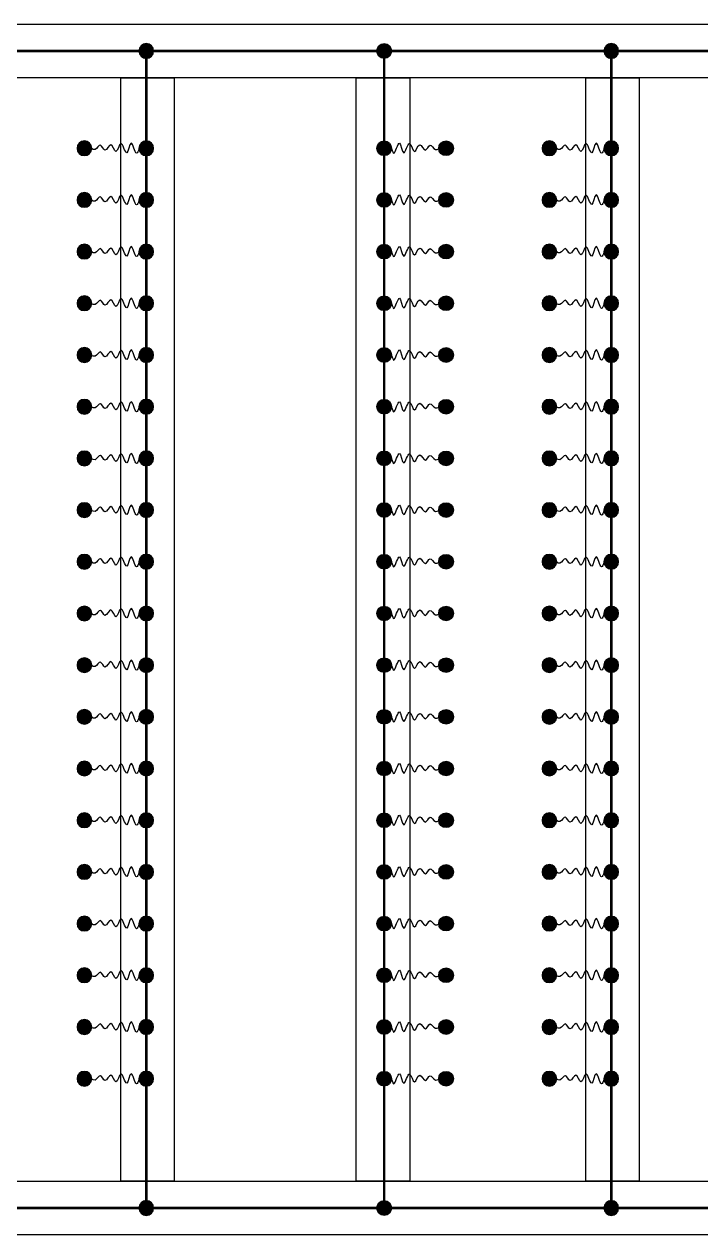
# Model space of a CAD drawing. Header units: millimetres. Extents: x -120884 to 122161, y 4425 to 84147.
# Drawn here: x 45463 to 53321, y 52614 to 66666 of the extents above; entities that cross this region are included whole.
import ezdxf

# ---------------------------------------------------------------- set-up
doc = ezdxf.new("R2010")
doc.units = ezdxf.units.MM
doc.header["$LTSCALE"] = 150
doc.linetypes.add('D1', pattern=[3, 1, -1, 1])
doc.layers.add('-----21 Embeded Wire in Ceiling or Wall_전기', color=3, linetype='Continuous')
doc.layers.add('-----27 Communication Cable Tray', color=2, linetype='Continuous')

# ---------------------------------------------------------------- blocks, each defined once
blk = doc.blocks.new('A$C10f95c32')
h = blk.add_hatch(color=0)
edge = h.paths.add_edge_path()
edge.add_arc((64.00719340983778, 64.00719340983778), 64.0071934098378, 720.0000000000341, 1080.000000000034, ccw=False)
at = {"color": 0}
blk.add_circle((64.00719340983778, 64.00719340983778), 64.0071934098378, dxfattribs=at)

msp = doc.modelspace()

# ---------------------------------------------------------------- linework, layer by layer
at = {"layer": '-----21 Embeded Wire in Ceiling or Wall_전기', "linetype": 'D1', "ltscale": 0.5, "const_width": 30, "elevation": 6.03217089559932e-10}
msp.add_lwpolyline([(26350.35005101397, 52925.34452873934), (86374.36405589487, 52925.34452873934), (86374.36405589487, 66354.73008716758), (26350.35005101397, 66354.73008716758)], close=True, dxfattribs=at)
for points in [[(46880.9849033365, 66354.73008716758), (46880.9849033365, 52925.34452873934)], [(49643.73223007194, 66354.73008716758), (49643.73223007194, 52925.34452873934)], [(52280.9849033365, 66354.73008716758), (52280.9849033365, 52925.34452873934)]]:
    msp.add_lwpolyline(points, dxfattribs=at)
at = {"layer": '-----21 Embeded Wire in Ceiling or Wall_전기'}
for points in [[(46880.9849033365, 65226.22074930242), (46827.31096783886, 65285.05277752626), (46768.17578160251, 65167.56806085177), (46704.27811655751, 65284.37394351012), (46653.29870751104, 65173.6794242725), (46586.00516559044, 65280.29908213805), (46528.90698978165, 65188.62027309102), (46468.41035860125, 65266.7168299894), (46401.11681668065, 65204.2390272881), (46348.77854118473, 65261.28430058493), (46285.39141799486, 65211.03108199994), (46201.78374320129, 65240.23208834586), (46162.35856671352, 65226.22074930242)], [(49643.73223007194, 65226.22074930242), (49697.40616556958, 65285.05277752626), (49756.54135180594, 65167.56806085177), (49820.43901685093, 65284.37394351012), (49871.4184258974, 65173.6794242725), (49938.711967818, 65280.29908213805), (49995.81014362679, 65188.62027309102), (50056.30677480719, 65266.7168299894), (50123.6003167278, 65204.2390272881), (50175.93859222371, 65261.28430058493), (50239.32571541358, 65211.03108199994), (50322.93339020715, 65240.23208834586), (50362.35856669492, 65226.22074930242)], [(52280.9849033365, 65226.22074930242), (52227.31096783886, 65285.05277752626), (52168.17578160251, 65167.56806085177), (52104.27811655751, 65284.37394351012), (52053.29870751104, 65173.6794242725), (51986.00516559044, 65280.29908213805), (51928.90698978165, 65188.62027309102), (51868.41035860125, 65266.7168299894), (51801.11681668065, 65204.2390272881), (51748.77854118473, 65261.28430058493), (51685.39141799486, 65211.03108199994), (51601.78374320129, 65240.23208834586), (51562.35856671352, 65226.22074930242)], [(46880.98490332908, 64626.22074930251), (46827.31096783144, 64685.05277752635), (46768.17578159508, 64567.56806085186), (46704.27811655009, 64684.3739435102), (46653.29870750362, 64573.67942427259), (46586.00516558302, 64680.29908213814), (46528.90698977423, 64588.6202730911), (46468.41035859383, 64666.71682998948), (46401.11681667322, 64604.23902728819), (46348.77854117731, 64661.28430058502), (46285.39141798744, 64611.03108200003), (46201.78374319387, 64640.23208834595), (46162.3585667061, 64626.22074930251)], [(49643.73223007936, 64626.22074930251), (49697.40616557701, 64685.05277752635), (49756.54135181336, 64567.56806085186), (49820.43901685835, 64684.3739435102), (49871.41842590482, 64573.67942427259), (49938.71196782542, 64680.29908213814), (49995.81014363421, 64588.6202730911), (50056.30677481461, 64666.71682998948), (50123.60031673522, 64604.23902728819), (50175.93859223113, 64661.28430058502), (50239.325715421, 64611.03108200003), (50322.93339021457, 64640.23208834595), (50362.35856670234, 64626.22074930251)], [(52280.98490332908, 64626.22074930251), (52227.31096783144, 64685.05277752635), (52168.17578159508, 64567.56806085186), (52104.27811655009, 64684.3739435102), (52053.29870750362, 64573.67942427259), (51986.00516558302, 64680.29908213814), (51928.90698977423, 64588.6202730911), (51868.41035859383, 64666.71682998948), (51801.11681667322, 64604.23902728819), (51748.77854117731, 64661.28430058502), (51685.39141798744, 64611.03108200003), (51601.78374319387, 64640.23208834595), (51562.3585667061, 64626.22074930251)], [(46880.98490332166, 64026.22074930259), (46827.31096782401, 64085.05277752643), (46768.17578158766, 63967.56806085195), (46704.27811654267, 64084.37394351029), (46653.2987074962, 63973.67942427268), (46586.0051655756, 64080.29908213823), (46528.90698976681, 63988.62027309119), (46468.41035858641, 64066.71682998957), (46401.1168166658, 64004.23902728828), (46348.77854116989, 64061.2843005851), (46285.39141798002, 64011.03108200012), (46201.78374318645, 64040.23208834603), (46162.35856669868, 64026.22074930259)], [(49643.73223008678, 64026.22074930259), (49697.40616558443, 64085.05277752643), (49756.54135182078, 63967.56806085195), (49820.43901686577, 64084.37394351029), (49871.41842591224, 63973.67942427268), (49938.71196783285, 64080.29908213823), (49995.81014364163, 63988.62027309119), (50056.30677482203, 64066.71682998957), (50123.60031674264, 64004.23902728828), (50175.93859223856, 64061.2843005851), (50239.32571542842, 64011.03108200012), (50322.933390222, 64040.23208834603), (50362.35856670977, 64026.22074930259)], [(52280.98490332166, 64026.22074930259), (52227.31096782401, 64085.05277752643), (52168.17578158766, 63967.56806085195), (52104.27811654267, 64084.37394351029), (52053.2987074962, 63973.67942427268), (51986.0051655756, 64080.29908213823), (51928.90698976681, 63988.62027309119), (51868.41035858641, 64066.71682998957), (51801.1168166658, 64004.23902728828), (51748.77854116989, 64061.2843005851), (51685.39141798002, 64011.03108200012), (51601.78374318645, 64040.23208834603), (51562.35856669868, 64026.22074930259)], [(46880.98490332352, 63426.22074930257), (46827.31096782588, 63485.05277752641), (46768.17578158953, 63367.56806085193), (46704.27811654453, 63484.37394351027), (46653.29870749806, 63373.67942427265), (46586.00516557746, 63480.2990821382), (46528.90698976867, 63388.62027309117), (46468.41035858827, 63466.71682998955), (46401.11681666767, 63404.23902728825), (46348.77854117175, 63461.28430058508), (46285.39141798188, 63411.0310820001), (46201.78374318831, 63440.23208834601), (46162.35856670054, 63426.22074930257)], [(49643.73223008492, 63426.22074930257), (49697.40616558256, 63485.05277752641), (49756.54135181892, 63367.56806085193), (49820.43901686391, 63484.37394351027), (49871.41842591038, 63373.67942427265), (49938.71196783098, 63480.2990821382), (49995.81014363977, 63388.62027309117), (50056.30677482017, 63466.71682998955), (50123.60031674078, 63404.23902728825), (50175.93859223669, 63461.28430058508), (50239.32571542656, 63411.0310820001), (50322.93339022013, 63440.23208834601), (50362.3585667079, 63426.22074930257)], [(52280.98490332352, 63426.22074930257), (52227.31096782588, 63485.05277752641), (52168.17578158953, 63367.56806085193), (52104.27811654453, 63484.37394351027), (52053.29870749806, 63373.67942427265), (51986.00516557746, 63480.2990821382), (51928.90698976867, 63388.62027309117), (51868.41035858827, 63466.71682998955), (51801.11681666767, 63404.23902728825), (51748.77854117175, 63461.28430058508), (51685.39141798188, 63411.0310820001), (51601.78374318831, 63440.23208834601), (51562.35856670054, 63426.22074930257)], [(46880.98490332538, 62826.22074930255), (46827.31096782774, 62885.05277752639), (46768.17578159139, 62767.5680608519), (46704.2781165464, 62884.37394351025), (46653.29870749993, 62773.67942427263), (46586.00516557932, 62880.29908213818), (46528.90698977053, 62788.62027309115), (46468.41035859013, 62866.71682998953), (46401.11681666953, 62804.23902728823), (46348.77854117361, 62861.28430058506), (46285.39141798374, 62811.03108200007), (46201.78374319017, 62840.23208834599), (46162.3585667024, 62826.22074930255)], [(49643.73223008306, 62826.22074930255), (49697.4061655807, 62885.05277752639), (49756.54135181705, 62767.5680608519), (49820.43901686204, 62884.37394351025), (49871.41842590852, 62773.67942427263), (49938.71196782912, 62880.29908213818), (49995.81014363791, 62788.62027309115), (50056.30677481831, 62866.71682998953), (50123.60031673891, 62804.23902728823), (50175.93859223483, 62861.28430058506), (50239.3257154247, 62811.03108200007), (50322.93339021827, 62840.23208834599), (50362.35856670604, 62826.22074930255)], [(52280.98490332538, 62826.22074930255), (52227.31096782774, 62885.05277752639), (52168.17578159139, 62767.5680608519), (52104.2781165464, 62884.37394351025), (52053.29870749993, 62773.67942427263), (51986.00516557932, 62880.29908213818), (51928.90698977053, 62788.62027309115), (51868.41035859013, 62866.71682998953), (51801.11681666953, 62804.23902728823), (51748.77854117361, 62861.28430058506), (51685.39141798374, 62811.03108200007), (51601.78374319017, 62840.23208834599), (51562.3585667024, 62826.22074930255)], [(46880.98490332725, 62226.22074930253), (46827.3109678296, 62285.05277752637), (46768.17578159325, 62167.56806085188), (46704.27811654826, 62284.37394351023), (46653.29870750179, 62173.67942427261), (46586.00516558118, 62280.29908213816), (46528.9069897724, 62188.62027309112), (46468.41035859199, 62266.71682998951), (46401.11681667139, 62204.23902728821), (46348.77854117547, 62261.28430058504), (46285.39141798561, 62211.03108200005), (46201.78374319203, 62240.23208834597), (46162.35856670426, 62226.22074930253)], [(49643.73223008119, 62226.22074930253), (49697.40616557884, 62285.05277752637), (49756.54135181519, 62167.56806085188), (49820.43901686018, 62284.37394351023), (49871.41842590665, 62173.67942427261), (49938.71196782726, 62280.29908213816), (49995.81014363604, 62188.62027309112), (50056.30677481645, 62266.71682998951), (50123.60031673705, 62204.23902728821), (50175.93859223297, 62261.28430058504), (50239.32571542283, 62211.03108200005), (50322.93339021641, 62240.23208834597), (50362.35856670418, 62226.22074930253)], [(52280.98490332725, 62226.22074930253), (52227.3109678296, 62285.05277752637), (52168.17578159325, 62167.56806085188), (52104.27811654826, 62284.37394351023), (52053.29870750179, 62173.67942427261), (51986.00516558118, 62280.29908213816), (51928.9069897724, 62188.62027309112), (51868.41035859199, 62266.71682998951), (51801.11681667139, 62204.23902728821), (51748.77854117547, 62261.28430058504), (51685.39141798561, 62211.03108200005), (51601.78374319203, 62240.23208834597), (51562.35856670426, 62226.22074930253)], [(46880.98490332911, 61626.22074930251), (46827.31096783146, 61685.05277752635), (46768.17578159511, 61567.56806085186), (46704.27811655012, 61684.3739435102), (46653.29870750365, 61573.67942427259), (46586.00516558305, 61680.29908213814), (46528.90698977426, 61588.6202730911), (46468.41035859386, 61666.71682998948), (46401.11681667325, 61604.23902728819), (46348.77854117734, 61661.28430058502), (46285.39141798747, 61611.03108200003), (46201.7837431939, 61640.23208834595), (46162.35856670613, 61626.22074930251)], [(49643.73223007933, 61626.22074930251), (49697.40616557698, 61685.05277752635), (49756.54135181333, 61567.56806085186), (49820.43901685832, 61684.3739435102), (49871.41842590479, 61573.67942427259), (49938.71196782539, 61680.29908213814), (49995.81014363418, 61588.6202730911), (50056.30677481458, 61666.71682998948), (50123.60031673519, 61604.23902728819), (50175.9385922311, 61661.28430058502), (50239.32571542097, 61611.03108200003), (50322.93339021454, 61640.23208834595), (50362.35856670231, 61626.22074930251)], [(52280.98490332911, 61626.22074930251), (52227.31096783146, 61685.05277752635), (52168.17578159511, 61567.56806085186), (52104.27811655012, 61684.3739435102), (52053.29870750365, 61573.67942427259), (51986.00516558305, 61680.29908213814), (51928.90698977426, 61588.6202730911), (51868.41035859386, 61666.71682998948), (51801.11681667325, 61604.23902728819), (51748.77854117734, 61661.28430058502), (51685.39141798747, 61611.03108200003), (51601.7837431939, 61640.23208834595), (51562.35856670613, 61626.22074930251)], [(46880.98490332911, 61026.22074930251), (46827.31096783146, 61085.05277752635), (46768.17578159511, 60967.56806085186), (46704.27811655012, 61084.3739435102), (46653.29870750365, 60973.67942427259), (46586.00516558305, 61080.29908213814), (46528.90698977426, 60988.6202730911), (46468.41035859386, 61066.71682998948), (46401.11681667325, 61004.23902728819), (46348.77854117734, 61061.28430058502), (46285.39141798747, 61011.03108200003), (46201.7837431939, 61040.23208834595), (46162.35856670613, 61026.22074930251)], [(49643.73223007933, 61026.22074930251), (49697.40616557698, 61085.05277752635), (49756.54135181333, 60967.56806085186), (49820.43901685832, 61084.3739435102), (49871.41842590479, 60973.67942427259), (49938.71196782539, 61080.29908213814), (49995.81014363418, 60988.6202730911), (50056.30677481458, 61066.71682998948), (50123.60031673519, 61004.23902728819), (50175.9385922311, 61061.28430058502), (50239.32571542097, 61011.03108200003), (50322.93339021454, 61040.23208834595), (50362.35856670231, 61026.22074930251)], [(52280.98490332911, 61026.22074930251), (52227.31096783146, 61085.05277752635), (52168.17578159511, 60967.56806085186), (52104.27811655012, 61084.3739435102), (52053.29870750365, 60973.67942427259), (51986.00516558305, 61080.29908213814), (51928.90698977426, 60988.6202730911), (51868.41035859386, 61066.71682998948), (51801.11681667325, 61004.23902728819), (51748.77854117734, 61061.28430058502), (51685.39141798747, 61011.03108200003), (51601.7837431939, 61040.23208834595), (51562.35856670613, 61026.22074930251)], [(46880.98490332911, 60426.22074930251), (46827.31096783146, 60485.05277752635), (46768.17578159511, 60367.56806085186), (46704.27811655012, 60484.3739435102), (46653.29870750365, 60373.67942427259), (46586.00516558305, 60480.29908213814), (46528.90698977426, 60388.6202730911), (46468.41035859386, 60466.71682998948), (46401.11681667325, 60404.23902728819), (46348.77854117734, 60461.28430058502), (46285.39141798747, 60411.03108200003), (46201.7837431939, 60440.23208834595), (46162.35856670613, 60426.22074930251)], [(49643.73223007933, 60426.22074930251), (49697.40616557698, 60485.05277752635), (49756.54135181333, 60367.56806085186), (49820.43901685832, 60484.3739435102), (49871.41842590479, 60373.67942427259), (49938.71196782539, 60480.29908213814), (49995.81014363418, 60388.6202730911), (50056.30677481458, 60466.71682998948), (50123.60031673519, 60404.23902728819), (50175.9385922311, 60461.28430058502), (50239.32571542097, 60411.03108200003), (50322.93339021454, 60440.23208834595), (50362.35856670231, 60426.22074930251)], [(52280.98490332911, 60426.22074930251), (52227.31096783146, 60485.05277752635), (52168.17578159511, 60367.56806085186), (52104.27811655012, 60484.3739435102), (52053.29870750365, 60373.67942427259), (51986.00516558305, 60480.29908213814), (51928.90698977426, 60388.6202730911), (51868.41035859386, 60466.71682998948), (51801.11681667325, 60404.23902728819), (51748.77854117734, 60461.28430058502), (51685.39141798747, 60411.03108200003), (51601.7837431939, 60440.23208834595), (51562.35856670613, 60426.22074930251)], [(46880.98490332911, 59826.22074930251), (46827.31096783146, 59885.05277752635), (46768.17578159511, 59767.56806085186), (46704.27811655012, 59884.3739435102), (46653.29870750365, 59773.67942427259), (46586.00516558305, 59880.29908213814), (46528.90698977426, 59788.6202730911), (46468.41035859386, 59866.71682998948), (46401.11681667325, 59804.23902728819), (46348.77854117734, 59861.28430058502), (46285.39141798747, 59811.03108200003), (46201.7837431939, 59840.23208834595), (46162.35856670613, 59826.22074930251)], [(49643.73223007933, 59826.22074930251), (49697.40616557698, 59885.05277752635), (49756.54135181333, 59767.56806085186), (49820.43901685832, 59884.3739435102), (49871.41842590479, 59773.67942427259), (49938.71196782539, 59880.29908213814), (49995.81014363418, 59788.6202730911), (50056.30677481458, 59866.71682998948), (50123.60031673519, 59804.23902728819), (50175.9385922311, 59861.28430058502), (50239.32571542097, 59811.03108200003), (50322.93339021454, 59840.23208834595), (50362.35856670231, 59826.22074930251)], [(52280.98490332911, 59826.22074930251), (52227.31096783146, 59885.05277752635), (52168.17578159511, 59767.56806085186), (52104.27811655012, 59884.3739435102), (52053.29870750365, 59773.67942427259), (51986.00516558305, 59880.29908213814), (51928.90698977426, 59788.6202730911), (51868.41035859386, 59866.71682998948), (51801.11681667325, 59804.23902728819), (51748.77854117734, 59861.28430058502), (51685.39141798747, 59811.03108200003), (51601.7837431939, 59840.23208834595), (51562.35856670613, 59826.22074930251)], [(46880.98490332911, 59226.22074930251), (46827.31096783146, 59285.05277752635), (46768.17578159511, 59167.56806085186), (46704.27811655012, 59284.3739435102), (46653.29870750365, 59173.67942427259), (46586.00516558305, 59280.29908213814), (46528.90698977426, 59188.6202730911), (46468.41035859386, 59266.71682998948), (46401.11681667325, 59204.23902728819), (46348.77854117734, 59261.28430058502), (46285.39141798747, 59211.03108200003), (46201.7837431939, 59240.23208834595), (46162.35856670613, 59226.22074930251)], [(49643.73223007936, 59226.22074930251), (49697.40616557701, 59285.05277752635), (49756.54135181336, 59167.56806085186), (49820.43901685835, 59284.3739435102), (49871.41842590482, 59173.67942427259), (49938.71196782542, 59280.29908213814), (49995.81014363421, 59188.6202730911), (50056.30677481461, 59266.71682998948), (50123.60031673522, 59204.23902728819), (50175.93859223113, 59261.28430058502), (50239.325715421, 59211.03108200003), (50322.93339021457, 59240.23208834595), (50362.35856670234, 59226.22074930251)], [(52280.98490332911, 59226.22074930251), (52227.31096783146, 59285.05277752635), (52168.17578159511, 59167.56806085186), (52104.27811655012, 59284.3739435102), (52053.29870750365, 59173.67942427259), (51986.00516558305, 59280.29908213814), (51928.90698977426, 59188.6202730911), (51868.41035859386, 59266.71682998948), (51801.11681667325, 59204.23902728819), (51748.77854117734, 59261.28430058502), (51685.39141798747, 59211.03108200003), (51601.7837431939, 59240.23208834595), (51562.35856670613, 59226.22074930251)], [(46880.98490332911, 58626.22074930251), (46827.31096783146, 58685.05277752635), (46768.17578159511, 58567.56806085186), (46704.27811655012, 58684.3739435102), (46653.29870750365, 58573.67942427259), (46586.00516558305, 58680.29908213814), (46528.90698977426, 58588.6202730911), (46468.41035859386, 58666.71682998948), (46401.11681667325, 58604.23902728819), (46348.77854117734, 58661.28430058502), (46285.39141798747, 58611.03108200003), (46201.7837431939, 58640.23208834595), (46162.35856670613, 58626.22074930251)], [(49643.73223007936, 58626.22074930251), (49697.40616557701, 58685.05277752635), (49756.54135181336, 58567.56806085186), (49820.43901685835, 58684.3739435102), (49871.41842590482, 58573.67942427259), (49938.71196782542, 58680.29908213814), (49995.81014363421, 58588.6202730911), (50056.30677481461, 58666.71682998948), (50123.60031673522, 58604.23902728819), (50175.93859223113, 58661.28430058502), (50239.325715421, 58611.03108200003), (50322.93339021457, 58640.23208834595), (50362.35856670234, 58626.22074930251)], [(52280.98490332911, 58626.22074930251), (52227.31096783146, 58685.05277752635), (52168.17578159511, 58567.56806085186), (52104.27811655012, 58684.3739435102), (52053.29870750365, 58573.67942427259), (51986.00516558305, 58680.29908213814), (51928.90698977426, 58588.6202730911), (51868.41035859386, 58666.71682998948), (51801.11681667325, 58604.23902728819), (51748.77854117734, 58661.28430058502), (51685.39141798747, 58611.03108200003), (51601.7837431939, 58640.23208834595), (51562.35856670613, 58626.22074930251)], [(46880.98490332911, 58026.22074930251), (46827.31096783146, 58085.05277752635), (46768.17578159511, 57967.56806085186), (46704.27811655012, 58084.3739435102), (46653.29870750365, 57973.67942427259), (46586.00516558305, 58080.29908213814), (46528.90698977426, 57988.6202730911), (46468.41035859386, 58066.71682998948), (46401.11681667325, 58004.23902728819), (46348.77854117734, 58061.28430058502), (46285.39141798747, 58011.03108200003), (46201.7837431939, 58040.23208834595), (46162.35856670613, 58026.22074930251)], [(49643.73223007936, 58026.22074930251), (49697.40616557701, 58085.05277752635), (49756.54135181336, 57967.56806085186), (49820.43901685835, 58084.3739435102), (49871.41842590482, 57973.67942427259), (49938.71196782542, 58080.29908213814), (49995.81014363421, 57988.6202730911), (50056.30677481461, 58066.71682998948), (50123.60031673522, 58004.23902728819), (50175.93859223113, 58061.28430058502), (50239.325715421, 58011.03108200003), (50322.93339021457, 58040.23208834595), (50362.35856670234, 58026.22074930251)], [(52280.98490332911, 58026.22074930251), (52227.31096783146, 58085.05277752635), (52168.17578159511, 57967.56806085186), (52104.27811655012, 58084.3739435102), (52053.29870750365, 57973.67942427259), (51986.00516558305, 58080.29908213814), (51928.90698977426, 57988.6202730911), (51868.41035859386, 58066.71682998948), (51801.11681667325, 58004.23902728819), (51748.77854117734, 58061.28430058502), (51685.39141798747, 58011.03108200003), (51601.7837431939, 58040.23208834595), (51562.35856670613, 58026.22074930251)], [(46880.98490332908, 57426.22074930251), (46827.31096783144, 57485.05277752635), (46768.17578159508, 57367.56806085186), (46704.27811655009, 57484.3739435102), (46653.29870750362, 57373.67942427259), (46586.00516558302, 57480.29908213814), (46528.90698977423, 57388.6202730911), (46468.41035859383, 57466.71682998948), (46401.11681667322, 57404.23902728819), (46348.77854117731, 57461.28430058502), (46285.39141798744, 57411.03108200003), (46201.78374319387, 57440.23208834595), (46162.3585667061, 57426.22074930251)], [(49643.73223007936, 57426.22074930251), (49697.40616557701, 57485.05277752635), (49756.54135181336, 57367.56806085186), (49820.43901685835, 57484.3739435102), (49871.41842590482, 57373.67942427259), (49938.71196782542, 57480.29908213814), (49995.81014363421, 57388.6202730911), (50056.30677481461, 57466.71682998948), (50123.60031673522, 57404.23902728819), (50175.93859223113, 57461.28430058502), (50239.325715421, 57411.03108200003), (50322.93339021457, 57440.23208834595), (50362.35856670234, 57426.22074930251)], [(52280.98490332908, 57426.22074930251), (52227.31096783144, 57485.05277752635), (52168.17578159508, 57367.56806085186), (52104.27811655009, 57484.3739435102), (52053.29870750362, 57373.67942427259), (51986.00516558302, 57480.29908213814), (51928.90698977423, 57388.6202730911), (51868.41035859383, 57466.71682998948), (51801.11681667322, 57404.23902728819), (51748.77854117731, 57461.28430058502), (51685.39141798744, 57411.03108200003), (51601.78374319387, 57440.23208834595), (51562.3585667061, 57426.22074930251)], [(46880.98490332908, 56826.22074930251), (46827.31096783144, 56885.05277752635), (46768.17578159508, 56767.56806085186), (46704.27811655009, 56884.3739435102), (46653.29870750362, 56773.67942427259), (46586.00516558302, 56880.29908213814), (46528.90698977423, 56788.6202730911), (46468.41035859383, 56866.71682998948), (46401.11681667322, 56804.23902728819), (46348.77854117731, 56861.28430058502), (46285.39141798744, 56811.03108200003), (46201.78374319387, 56840.23208834595), (46162.3585667061, 56826.22074930251)], [(49643.73223007936, 56826.22074930251), (49697.40616557701, 56885.05277752635), (49756.54135181336, 56767.56806085186), (49820.43901685835, 56884.3739435102), (49871.41842590482, 56773.67942427259), (49938.71196782542, 56880.29908213814), (49995.81014363421, 56788.6202730911), (50056.30677481461, 56866.71682998948), (50123.60031673522, 56804.23902728819), (50175.93859223113, 56861.28430058502), (50239.325715421, 56811.03108200003), (50322.93339021457, 56840.23208834595), (50362.35856670234, 56826.22074930251)], [(52280.98490332908, 56826.22074930251), (52227.31096783144, 56885.05277752635), (52168.17578159508, 56767.56806085186), (52104.27811655009, 56884.3739435102), (52053.29870750362, 56773.67942427259), (51986.00516558302, 56880.29908213814), (51928.90698977423, 56788.6202730911), (51868.41035859383, 56866.71682998948), (51801.11681667322, 56804.23902728819), (51748.77854117731, 56861.28430058502), (51685.39141798744, 56811.03108200003), (51601.78374319387, 56840.23208834595), (51562.3585667061, 56826.22074930251)], [(46880.98490332908, 56226.22074930251), (46827.31096783144, 56285.05277752635), (46768.17578159508, 56167.56806085186), (46704.27811655009, 56284.3739435102), (46653.29870750362, 56173.67942427259), (46586.00516558302, 56280.29908213814), (46528.90698977423, 56188.6202730911), (46468.41035859383, 56266.71682998948), (46401.11681667322, 56204.23902728819), (46348.77854117731, 56261.28430058502), (46285.39141798744, 56211.03108200003), (46201.78374319387, 56240.23208834595), (46162.3585667061, 56226.22074930251)], [(49643.73223007936, 56226.22074930251), (49697.40616557701, 56285.05277752635), (49756.54135181336, 56167.56806085186), (49820.43901685835, 56284.3739435102), (49871.41842590482, 56173.67942427259), (49938.71196782542, 56280.29908213814), (49995.81014363421, 56188.6202730911), (50056.30677481461, 56266.71682998948), (50123.60031673522, 56204.23902728819), (50175.93859223113, 56261.28430058502), (50239.325715421, 56211.03108200003), (50322.93339021457, 56240.23208834595), (50362.35856670234, 56226.22074930251)], [(52280.98490332908, 56226.22074930251), (52227.31096783144, 56285.05277752635), (52168.17578159508, 56167.56806085186), (52104.27811655009, 56284.3739435102), (52053.29870750362, 56173.67942427259), (51986.00516558302, 56280.29908213814), (51928.90698977423, 56188.6202730911), (51868.41035859383, 56266.71682998948), (51801.11681667322, 56204.23902728819), (51748.77854117731, 56261.28430058502), (51685.39141798744, 56211.03108200003), (51601.78374319387, 56240.23208834595), (51562.3585667061, 56226.22074930251)], [(46880.98490332908, 55626.22074930251), (46827.31096783144, 55685.05277752635), (46768.17578159508, 55567.56806085186), (46704.27811655009, 55684.3739435102), (46653.29870750362, 55573.67942427259), (46586.00516558302, 55680.29908213814), (46528.90698977423, 55588.6202730911), (46468.41035859383, 55666.71682998948), (46401.11681667322, 55604.23902728819), (46348.77854117731, 55661.28430058502), (46285.39141798744, 55611.03108200003), (46201.78374319387, 55640.23208834595), (46162.3585667061, 55626.22074930251)], [(49643.73223007936, 55626.22074930251), (49697.40616557701, 55685.05277752635), (49756.54135181336, 55567.56806085186), (49820.43901685835, 55684.3739435102), (49871.41842590482, 55573.67942427259), (49938.71196782542, 55680.29908213814), (49995.81014363421, 55588.6202730911), (50056.30677481461, 55666.71682998948), (50123.60031673522, 55604.23902728819), (50175.93859223113, 55661.28430058502), (50239.325715421, 55611.03108200003), (50322.93339021457, 55640.23208834595), (50362.35856670234, 55626.22074930251)], [(52280.98490332908, 55626.22074930251), (52227.31096783144, 55685.05277752635), (52168.17578159508, 55567.56806085186), (52104.27811655009, 55684.3739435102), (52053.29870750362, 55573.67942427259), (51986.00516558302, 55680.29908213814), (51928.90698977423, 55588.6202730911), (51868.41035859383, 55666.71682998948), (51801.11681667322, 55604.23902728819), (51748.77854117731, 55661.28430058502), (51685.39141798744, 55611.03108200003), (51601.78374319387, 55640.23208834595), (51562.3585667061, 55626.22074930251)], [(46880.98490332908, 55026.22074930251), (46827.31096783144, 55085.05277752635), (46768.17578159508, 54967.56806085186), (46704.27811655009, 55084.3739435102), (46653.29870750362, 54973.67942427259), (46586.00516558302, 55080.29908213814), (46528.90698977423, 54988.6202730911), (46468.41035859383, 55066.71682998948), (46401.11681667322, 55004.23902728819), (46348.77854117731, 55061.28430058502), (46285.39141798744, 55011.03108200003), (46201.78374319387, 55040.23208834595), (46162.3585667061, 55026.22074930251)], [(49643.73223007936, 55026.22074930251), (49697.40616557701, 55085.05277752635), (49756.54135181336, 54967.56806085186), (49820.43901685835, 55084.3739435102), (49871.41842590482, 54973.67942427259), (49938.71196782542, 55080.29908213814), (49995.81014363421, 54988.6202730911), (50056.30677481461, 55066.71682998948), (50123.60031673522, 55004.23902728819), (50175.93859223113, 55061.28430058502), (50239.325715421, 55011.03108200003), (50322.93339021457, 55040.23208834595), (50362.35856670234, 55026.22074930251)], [(52280.98490332908, 55026.22074930251), (52227.31096783144, 55085.05277752635), (52168.17578159508, 54967.56806085186), (52104.27811655009, 55084.3739435102), (52053.29870750362, 54973.67942427259), (51986.00516558302, 55080.29908213814), (51928.90698977423, 54988.6202730911), (51868.41035859383, 55066.71682998948), (51801.11681667322, 55004.23902728819), (51748.77854117731, 55061.28430058502), (51685.39141798744, 55011.03108200003), (51601.78374319387, 55040.23208834595), (51562.3585667061, 55026.22074930251)], [(46880.98490332908, 54426.22074930251), (46827.31096783144, 54485.05277752635), (46768.17578159508, 54367.56806085186), (46704.27811655009, 54484.3739435102), (46653.29870750362, 54373.67942427259), (46586.00516558302, 54480.29908213814), (46528.90698977423, 54388.6202730911), (46468.41035859383, 54466.71682998948), (46401.11681667322, 54404.23902728819), (46348.77854117731, 54461.28430058502), (46285.39141798744, 54411.03108200003), (46201.78374319387, 54440.23208834595), (46162.3585667061, 54426.22074930251)], [(49643.73223007936, 54426.22074930251), (49697.40616557701, 54485.05277752635), (49756.54135181336, 54367.56806085186), (49820.43901685835, 54484.3739435102), (49871.41842590482, 54373.67942427259), (49938.71196782542, 54480.29908213814), (49995.81014363421, 54388.6202730911), (50056.30677481461, 54466.71682998948), (50123.60031673522, 54404.23902728819), (50175.93859223113, 54461.28430058502), (50239.325715421, 54411.03108200003), (50322.93339021457, 54440.23208834595), (50362.35856670234, 54426.22074930251)], [(52280.98490332908, 54426.22074930251), (52227.31096783144, 54485.05277752635), (52168.17578159508, 54367.56806085186), (52104.27811655009, 54484.3739435102), (52053.29870750362, 54373.67942427259), (51986.00516558302, 54480.29908213814), (51928.90698977423, 54388.6202730911), (51868.41035859383, 54466.71682998948), (51801.11681667322, 54404.23902728819), (51748.77854117731, 54461.28430058502), (51685.39141798744, 54411.03108200003), (51601.78374319387, 54440.23208834595), (51562.3585667061, 54426.22074930251)]]:
    msp.add_spline(points, degree=3, dxfattribs=at)
at = {"layer": '-----27 Communication Cable Tray', "color": 9, "elevation": 6.03217089559932e-10}
for points in [[(86685.31385758074, 66043.78028548164), (26039.40024932814, 66043.78028548165), (26039.40024932814, 66665.6798888534), (86685.31385758074, 66665.67988885338)], [(46583.78714320718, 66043.78028548165), (47205.68674657884, 66043.78028548165), (47205.68674657884, 53236.29433042521), (46583.78714320718, 53236.29433042521)], [(49319.02736034678, 66043.78028548165), (49940.92696371843, 66043.78028548165), (49940.92696371843, 53236.29433042521), (49319.02736034678, 53236.29433042521)], [(51983.78714320718, 66043.78028548165), (52605.68674657884, 66043.78028548165), (52605.68674657884, 53236.29433042521), (51983.78714320718, 53236.29433042521)], [(86685.31385758074, 52614.39472705346), (26039.40024932814, 52614.39472705347), (26039.40024932814, 53236.29433042521), (86685.31385758074, 53236.2943304252)]]:
    msp.add_lwpolyline(points, close=True, dxfattribs=at)

# ---------------------------------------------------------------- block references
at = {"layer": '-----21 Embeded Wire in Ceiling or Wall_전기', "yscale": 1.333333333333333, "zscale": 1.333333333333333}
for p, xscale in [((46966.32782788295, 66269.38716262113), -1.333333333333333), ((49558.38930552549, 66269.38716262113), 1.333333333333333), ((52366.32782788295, 66269.38716262113), -1.333333333333333), ((46247.70149125997, 65140.87782475597), -1.333333333333333), ((46966.32782788295, 65140.87782475597), -1.333333333333333), ((49558.38930552549, 65140.87782475597), 1.333333333333333), ((50277.01564214847, 65140.87782475597), 1.333333333333333), ((51647.70149125997, 65140.87782475597), -1.333333333333333), ((52366.32782788295, 65140.87782475597), -1.333333333333333), ((46247.70149125255, 64540.87782475605), -1.333333333333333), ((46966.32782787553, 64540.87782475605), -1.333333333333333), ((49558.38930553291, 64540.87782475605), 1.333333333333333), ((50277.01564215589, 64540.87782475605), 1.333333333333333), ((51647.70149125255, 64540.87782475605), -1.333333333333333), ((52366.32782787553, 64540.87782475605), -1.333333333333333), ((46247.70149124513, 63940.87782475614), -1.333333333333333), ((46966.32782786811, 63940.87782475614), -1.333333333333333), ((49558.38930554033, 63940.87782475614), 1.333333333333333), ((50277.01564216331, 63940.87782475614), 1.333333333333333), ((51647.70149124513, 63940.87782475614), -1.333333333333333), ((52366.32782786811, 63940.87782475614), -1.333333333333333), ((46247.70149124699, 63340.87782475612), -1.333333333333333), ((46966.32782786997, 63340.87782475612), -1.333333333333333), ((49558.38930553847, 63340.87782475612), 1.333333333333333), ((50277.01564216145, 63340.87782475612), 1.333333333333333), ((51647.70149124699, 63340.87782475612), -1.333333333333333), ((52366.32782786997, 63340.87782475612), -1.333333333333333), ((46247.70149124885, 62740.8778247561), -1.333333333333333), ((46966.32782787184, 62740.8778247561), -1.333333333333333), ((49558.38930553661, 62740.8778247561), 1.333333333333333), ((50277.01564215959, 62740.8778247561), 1.333333333333333), ((51647.70149124885, 62740.8778247561), -1.333333333333333), ((52366.32782787184, 62740.8778247561), -1.333333333333333), ((46247.70149125071, 62140.87782475608), -1.333333333333333), ((46966.3278278737, 62140.87782475608), -1.333333333333333), ((49558.38930553474, 62140.87782475608), 1.333333333333333), ((50277.01564215773, 62140.87782475608), 1.333333333333333), ((51647.70149125071, 62140.87782475608), -1.333333333333333), ((52366.3278278737, 62140.87782475608), -1.333333333333333), ((46247.70149125258, 61540.87782475605), -1.333333333333333), ((46966.32782787556, 61540.87782475605), -1.333333333333333), ((49558.38930553288, 61540.87782475605), 1.333333333333333), ((50277.01564215586, 61540.87782475605), 1.333333333333333), ((51647.70149125258, 61540.87782475605), -1.333333333333333), ((52366.32782787556, 61540.87782475605), -1.333333333333333), ((46247.70149125258, 60940.87782475605), -1.333333333333333), ((46966.32782787556, 60940.87782475605), -1.333333333333333), ((49558.38930553288, 60940.87782475605), 1.333333333333333), ((50277.01564215586, 60940.87782475605), 1.333333333333333), ((51647.70149125258, 60940.87782475605), -1.333333333333333), ((52366.32782787556, 60940.87782475605), -1.333333333333333), ((46247.70149125258, 60340.87782475605), -1.333333333333333), ((46966.32782787556, 60340.87782475605), -1.333333333333333), ((49558.38930553288, 60340.87782475605), 1.333333333333333), ((50277.01564215586, 60340.87782475605), 1.333333333333333), ((51647.70149125258, 60340.87782475605), -1.333333333333333), ((52366.32782787556, 60340.87782475605), -1.333333333333333), ((46247.70149125258, 59740.87782475605), -1.333333333333333), ((46966.32782787556, 59740.87782475605), -1.333333333333333), ((49558.38930553288, 59740.87782475605), 1.333333333333333), ((50277.01564215586, 59740.87782475605), 1.333333333333333), ((51647.70149125258, 59740.87782475605), -1.333333333333333), ((52366.32782787556, 59740.87782475605), -1.333333333333333), ((46247.70149125258, 59140.87782475605), -1.333333333333333), ((46966.32782787556, 59140.87782475605), -1.333333333333333), ((49558.38930553291, 59140.87782475605), 1.333333333333333), ((50277.01564215589, 59140.87782475605), 1.333333333333333), ((51647.70149125258, 59140.87782475605), -1.333333333333333), ((52366.32782787556, 59140.87782475605), -1.333333333333333), ((46247.70149125258, 58540.87782475605), -1.333333333333333), ((46966.32782787556, 58540.87782475605), -1.333333333333333), ((49558.38930553291, 58540.87782475605), 1.333333333333333), ((50277.01564215589, 58540.87782475605), 1.333333333333333), ((51647.70149125258, 58540.87782475605), -1.333333333333333), ((52366.32782787556, 58540.87782475605), -1.333333333333333), ((46247.70149125258, 57940.87782475605), -1.333333333333333), ((46966.32782787556, 57940.87782475605), -1.333333333333333), ((49558.38930553291, 57940.87782475605), 1.333333333333333), ((50277.01564215589, 57940.87782475605), 1.333333333333333), ((51647.70149125258, 57940.87782475605), -1.333333333333333), ((52366.32782787556, 57940.87782475605), -1.333333333333333), ((46247.70149125255, 57340.87782475605), -1.333333333333333), ((46966.32782787553, 57340.87782475605), -1.333333333333333), ((49558.38930553291, 57340.87782475605), 1.333333333333333), ((50277.01564215589, 57340.87782475605), 1.333333333333333), ((51647.70149125255, 57340.87782475605), -1.333333333333333), ((52366.32782787553, 57340.87782475605), -1.333333333333333), ((46247.70149125255, 56740.87782475605), -1.333333333333333), ((46966.32782787553, 56740.87782475605), -1.333333333333333), ((49558.38930553291, 56740.87782475605), 1.333333333333333), ((50277.01564215589, 56740.87782475605), 1.333333333333333), ((51647.70149125255, 56740.87782475605), -1.333333333333333), ((52366.32782787553, 56740.87782475605), -1.333333333333333), ((46247.70149125255, 56140.87782475605), -1.333333333333333), ((46966.32782787553, 56140.87782475605), -1.333333333333333), ((49558.38930553291, 56140.87782475605), 1.333333333333333), ((50277.01564215589, 56140.87782475605), 1.333333333333333), ((51647.70149125255, 56140.87782475605), -1.333333333333333), ((52366.32782787553, 56140.87782475605), -1.333333333333333), ((46247.70149125255, 55540.87782475605), -1.333333333333333), ((46966.32782787553, 55540.87782475605), -1.333333333333333), ((49558.38930553291, 55540.87782475605), 1.333333333333333), ((50277.01564215589, 55540.87782475605), 1.333333333333333), ((51647.70149125255, 55540.87782475605), -1.333333333333333), ((52366.32782787553, 55540.87782475605), -1.333333333333333), ((46247.70149125255, 54940.87782475605), -1.333333333333333), ((46966.32782787553, 54940.87782475605), -1.333333333333333), ((49558.38930553291, 54940.87782475605), 1.333333333333333), ((50277.01564215589, 54940.87782475605), 1.333333333333333), ((51647.70149125255, 54940.87782475605), -1.333333333333333), ((52366.32782787553, 54940.87782475605), -1.333333333333333), ((46247.70149125255, 54340.87782475605), -1.333333333333333), ((46966.32782787553, 54340.87782475605), -1.333333333333333), ((49558.38930553291, 54340.87782475605), 1.333333333333333), ((50277.01564215589, 54340.87782475605), 1.333333333333333), ((51647.70149125255, 54340.87782475605), -1.333333333333333), ((52366.32782787553, 54340.87782475605), -1.333333333333333), ((46966.32782789037, 52840.00160419289), -1.333333333333333), ((49558.38930551807, 52840.00160419289), 1.333333333333333), ((52366.32782789037, 52840.00160419289), -1.333333333333333)]:
    msp.add_blockref('A$C10f95c32', p, dxfattribs=dict(at, xscale=xscale))

doc.saveas('drawing.dxf')
